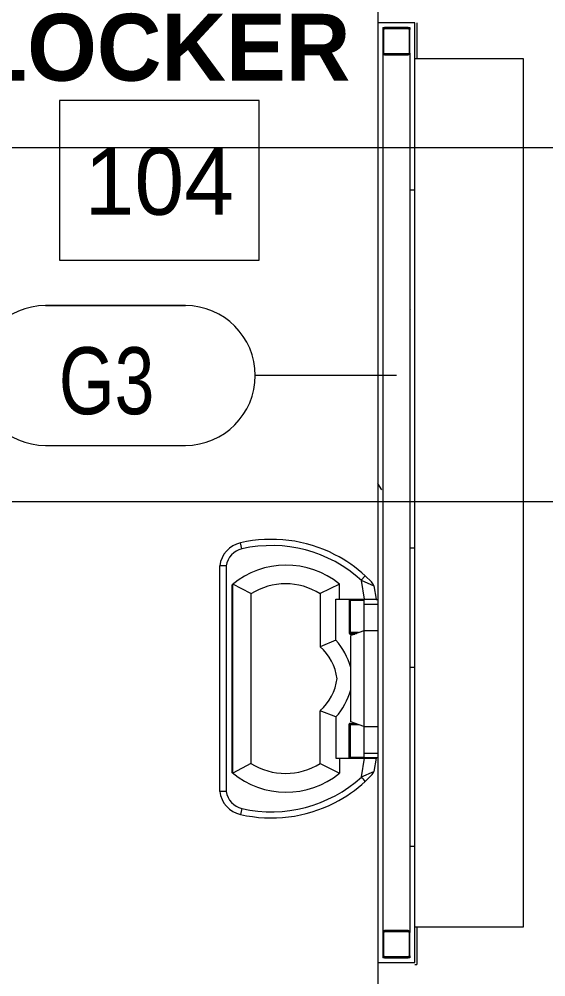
# Model space of a CAD drawing. Header units: inches. Extents: x 23906 to 26716, y -23130 to -20467.
# Drawn here: x 25609.3 to 25677.1, y -22649.8 to -22526.5 of the extents above; entities that cross this region are included whole.
import ezdxf

# ---------------------------------------------------------------- set-up
doc = ezdxf.new("R2010")
doc.units = ezdxf.units.IN
doc.header["$MEASUREMENT"] = 0
doc.linetypes.add('Grid Line 1_2_', pattern=[0.875, 0.5, -0.125, 0.125, -0.125])
for name, color, linetype, lineweight in [('A-AREA-IDEN', 2, 'Continuous', 9), ('A-FLOR', 192, 'Continuous', 20), ('A-WALL', 113, 'Continuous', 20), ('A-WALL-IDEN', 211, 'Continuous', 9), ('A-WALL-PATT', 111, 'Continuous', 50), ('G-ANNO-SYMB', 111, 'Continuous', 9), ('I-FURN', 30, 'Continuous', 20), ('I-WALL', 2, 'Continuous', 20), ('Q-SPCQ', 91, 'Continuous', 20), ('S-COLS', 52, 'Continuous', 20), ('S-GRID', 1, 'Continuous', 9)]:
    doc.layers.add(name, color=color, linetype=linetype, lineweight=lineweight)
doc.styles.add('Century Gothic', font='GOTHIC.TTF', dxfattribs={"height": 8.622671})
doc.styles.add('Century Gothic_1', font='GOTHIC.TTF', dxfattribs={"width": 0.8, "height": 8.622671})
doc.styles.add('Century Gothic_B', font='GOTHICB.TTF', dxfattribs={"height": 8.616719})
pattern_1 = [(0, (0, 0), (30.72, 7.68), [1.267, -21.773, 1.267, -21.773, -122.88]), (0, (0, 0), (30.72, 7.68), [-46.08, 1.267, -44.813, 1.267, -21.773, -53.76]), (0, (0, 0), (30.72, 7.68), [-115.2, 1.267, -14.093, 1.267, -37.133]), (120, (11.52, 3.84), (-22.0110751, 22.7643004), [1.267, -21.773, 1.267, -21.773, -122.88]), (120, (11.52, 3.84), (-22.0110751, 22.7643004), [-46.08, 1.267, -44.813, 1.267, -21.773, -53.76]), (120, (11.52, 3.84), (-22.0110751, 22.7643004), [-115.2, 1.267, -14.093, 1.267, -37.133]), (240, (15.36, 19.2), (-8.7089249, -30.4443004), [1.267, -21.773, 1.267, -21.773, -122.88]), (240, (15.36, 19.2), (-8.7089249, -30.4443004), [-46.08, 1.267, -44.813, 1.267, -21.773, -53.76]), (240, (15.36, 19.2), (-8.7089249, -30.4443004), [-115.2, 1.267, -14.093, 1.267, -37.133])]

# ---------------------------------------------------------------- blocks, each defined once
blk = doc.blocks.new('Furniture 5 - Furniture 1-2367-Enlarged First Floor Plan _East_')
at = {"layer": 'I-FURN', "color": 43, "lineweight": 13}
for p, q in [((25653.99, -22499.67), (25639.99, -22499.67)), ((25653.99, -22611.42), (25653.99, -22499.67)), ((25639.99, -22611.42), (25653.99, -22611.42))]:
    blk.add_line(p, q, dxfattribs=at)
blk = doc.blocks.new('HSS-Hollow Structural Section-Column - HSS3-1_2X3-1_2X1_8-V56-Enlarged First Floor Plan _East_')
at = {"layer": 'S-COLS', "lineweight": 9}
h = blk.add_hatch(dxfattribs=at)
h.set_pattern_fill('FP_28', color=8, style=0, pattern_type=2)
h.set_pattern_definition([(45, (-25657.89, 22529.314), (-9.503515, 9.503515), []), (45, (-25657.89, 22543.714), (-9.503515, 9.503515), [])])
h.paths.add_polyline_path([(1.52, -1.75), (1.68, -1.68), (1.75, -1.52), (1.75, 1.52), (1.68, 1.68), (1.52, 1.75), (-1.52, 1.75), (-1.68, 1.68), (-1.75, 1.52), (-1.75, -1.52), (-1.68, -1.68), (-1.52, -1.75)], flags=0)
h.paths.add_polyline_path([(-1.52, -1.63), (-1.6, -1.6), (-1.63, -1.52), (-1.6, 1.6), (-1.52, 1.63), (1.6, 1.6), (1.63, 1.52), (1.6, -1.6), (1.52, -1.63)], flags=0)
at = {"layer": 'S-COLS', "color": 7}
for p, q in [((-1.75, 1.52), (-1.75, -1.52)), ((-1.63, -1.52), (-1.63, 1.52)), ((1.52, 1.75), (-1.52, 1.75)), ((-1.52, 1.63), (1.52, 1.63)), ((1.63, 1.52), (1.63, -1.52)), ((1.75, -1.52), (1.75, 1.52)), ((1.52, -1.63), (-1.52, -1.63)), ((-1.52, -1.75), (1.52, -1.75))]:
    blk.add_line(p, q, dxfattribs=at)
for centre, radius, start, end in [((-1.52, 1.52), 0.232, 90, 180), ((-1.52, 1.52), 0.116, 90, 180), ((1.52, 1.52), 0.232, 360, 90), ((1.52, 1.52), 0.116, 0, 90), ((-1.52, -1.52), 0.232, 180, 270), ((-1.52, -1.52), 0.116, 180, 270), ((1.52, -1.52), 0.232, 270, 360), ((1.52, -1.52), 0.116, 270, 360)]:
    blk.add_arc(centre, radius, start, end, dxfattribs=at)
blk = doc.blocks.new('HSS-Hollow Structural Section-Column - HSS3-1_2X3-1_2X1_8-V61-Enlarged First Floor Plan _East_')
at = {"layer": 'S-COLS', "lineweight": 9}
h = blk.add_hatch(dxfattribs=at)
h.set_pattern_fill('FP_32', color=8, style=0, pattern_type=2)
h.set_pattern_definition([(45, (-25657.89, 22645.564), (-9.503515, 9.503515), []), (45, (-25657.89, 22659.964), (-9.503515, 9.503515), [])])
h.paths.add_polyline_path([(1.52, -1.75), (1.68, -1.68), (1.75, -1.52), (1.75, 1.52), (1.68, 1.68), (1.52, 1.75), (-1.52, 1.75), (-1.68, 1.68), (-1.75, 1.52), (-1.75, -1.52), (-1.68, -1.68), (-1.52, -1.75)], flags=0)
h.paths.add_polyline_path([(-1.52, -1.63), (-1.6, -1.6), (-1.63, -1.52), (-1.6, 1.6), (-1.52, 1.63), (1.6, 1.6), (1.63, 1.52), (1.6, -1.6), (1.52, -1.63)], flags=0)
at = {"layer": 'S-COLS', "color": 7}
for p, q in [((-1.75, 1.52), (-1.75, -1.52)), ((-1.63, -1.52), (-1.63, 1.52)), ((1.52, 1.75), (-1.52, 1.75)), ((-1.52, 1.63), (1.52, 1.63)), ((1.63, 1.52), (1.63, -1.52)), ((1.75, -1.52), (1.75, 1.52)), ((1.52, -1.63), (-1.52, -1.63)), ((-1.52, -1.75), (1.52, -1.75))]:
    blk.add_line(p, q, dxfattribs=at)
for centre, radius, start, end in [((-1.52, 1.52), 0.232, 90, 180), ((-1.52, 1.52), 0.116, 90, 180), ((1.52, 1.52), 0.232, 360, 90), ((1.52, 1.52), 0.116, 0, 90), ((-1.52, -1.52), 0.232, 180, 270), ((-1.52, -1.52), 0.116, 180, 270), ((1.52, -1.52), 0.232, 270, 360), ((1.52, -1.52), 0.116, 270, 360)]:
    blk.add_arc(centre, radius, start, end, dxfattribs=at)
blk = doc.blocks.new('Change_Table-Flip_Down-Frost_Products_LTD_-1125 - Polyethylene-White-366105-Enlarged First Floor Plan _East_')
at = {"layer": 'Q-SPCQ', "color": 43, "lineweight": 13}
for p, q in [((25405.77, -22594.65), (25405.95, -22593.86)), ((25407.79, -22596.82), (25408.62, -22596.82)), ((25407.79, -22625.89), (25407.79, -22596.82)), ((25408.62, -22596.82), (25408.62, -22625.89)), ((25390.4, -22598.7), (25388.81, -22599.4)), ((25389.09, -22598.91), (25389.89, -22598.11)), ((25390.4, -22598.7), (25389.98, -22601.1)), ((25388.51, -22601.1), (25388.81, -22599.4)), ((25395.7, -22600.41), (25393.21, -22599.17)), ((25393.21, -22601.1), (25393.21, -22599.17)), ((25404.61, -22600.41), (25406.94, -22599.17)), ((25406.94, -22599.17), (25406.94, -22623.53)), ((25407.04, -22599.25), (25407.04, -22623.45)), ((25388.27, -22601.15), (25388.51, -22601.15)), ((25393.69, -22601.1), (25388.51, -22601.1)), ((25388.51, -22601.15), (25388.51, -22601.1)), ((25388.51, -22601.15), (25391.73, -22601.15)), ((25390.02, -22601.15), (25390.02, -22605.18)), ((25391.83, -22601.25), (25390.02, -22601.25)), ((25391.83, -22605.43), (25391.83, -22601.25)), ((25391.96, -22601.1), (25391.96, -22605.5)), ((25393.69, -22606.42), (25393.69, -22601.1)), ((25395.7, -22600.41), (25395.7, -22607.23)), ((25404.61, -22622.3), (25404.61, -22600.41)), ((25390.02, -22601.75), (25388.27, -22601.75)), ((25390.07, -22605.18), (25388.27, -22605.18)), ((25390.07, -22617.53), (25390.07, -22605.18)), ((25390.07, -22605.18), (25391.77, -22605.8)), ((25390.75, -22605.43), (25391.83, -22605.43)), ((25391.73, -22605.53), (25391.02, -22605.53)), ((25391.86, -22605.6), (25391.23, -22605.6)), ((25391.77, -22605.8), (25391.77, -22616.91)), ((25393.69, -22606.42), (25395.7, -22607.23)), ((25393.69, -22616.29), (25395.7, -22615.47)), ((25395.7, -22622.3), (25395.7, -22615.47)), ((25390.07, -22617.53), (25391.77, -22616.91)), ((25390.75, -22617.28), (25391.83, -22617.28)), ((25391.73, -22617.18), (25391.02, -22617.18)), ((25391.86, -22617.1), (25391.23, -22617.1)), ((25391.83, -22621.45), (25391.83, -22617.28)), ((25391.96, -22621.6), (25391.96, -22617.2)), ((25393.69, -22616.29), (25393.69, -22621.6)), ((25388.27, -22617.53), (25390.07, -22617.53)), ((25390.02, -22617.53), (25390.02, -22621.55)), ((25390.02, -22620.95), (25388.27, -22620.95)), ((25388.51, -22621.55), (25388.27, -22621.55)), ((25388.51, -22621.55), (25391.73, -22621.55)), ((25388.51, -22621.6), (25388.51, -22621.55)), ((25393.69, -22621.6), (25388.51, -22621.6)), ((25388.81, -22623.31), (25388.51, -22621.6)), ((25389.98, -22621.6), (25390.4, -22624.01)), ((25391.83, -22621.45), (25390.02, -22621.45)), ((25393.21, -22621.6), (25393.21, -22623.54)), ((25390.42, -22624.03), (25388.81, -22623.31)), ((25393.21, -22623.54), (25395.7, -22622.3)), ((25404.61, -22622.3), (25406.94, -22623.53)), ((25389.89, -22624.6), (25389.09, -22623.8)), ((25389.89, -22624.6), (25390.42, -22624.03)), ((25407.79, -22625.89), (25408.62, -22625.89)), ((25405.77, -22628.06), (25405.95, -22628.85))]:
    blk.add_line(p, q, dxfattribs=at)
for centre, radius, start, end in [((25401.98, -22611.33), 17.91, 77.1036, 117.0252), ((25405.21, -22597.22), 3.44, 6.6703, 77.1036), ((25401.95, -22611.33), 17.12, 77.1058, 132.4083), ((25405.18, -22597.23), 2.65, 8.9006, 77.1058), ((25401.98, -22611.33), 17.91, 117.0252, 132.4157), ((25400.07, -22607.6), 10.87, 50.1591, 129.1586), ((25395.94, -22593.4), 7.66, 217.8807, 223.7167), ((25389.63, -22599.54), 0.83, 130.6052, 170.0067), ((25400.16, -22607.61), 8.46, 58.2462, 121.7538), ((25391.73, -22601.25), 0.1, 0, 90), ((25391.73, -22605.43), 0.1, 270, 0), ((25391.86, -22605.5), 0.1, 270, 0), ((25400.01, -22612.18), 8.55, 137.6677, 164.5358), ((25400.07, -22612.18), 6.59, 131.4443, 172.8364), ((25400.07, -22610.53), 6.59, 187.1636, 228.5557), ((25400.01, -22610.53), 8.55, 195.4642, 222.3323), ((25391.73, -22617.28), 0.1, 0, 90), ((25391.86, -22617.2), 0.1, 0, 90), ((25391.73, -22621.45), 0.1, 270, 0), ((25389.63, -22623.17), 0.83, 189.9933, 229.3948), ((25400.07, -22615.1), 10.87, 230.8414, 309.8409), ((25400.16, -22615.1), 8.46, 238.2462, 301.7538), ((25401.98, -22611.38), 17.91, 227.5846, 242.8439), ((25401.95, -22611.37), 17.12, 227.5917, 282.8942), ((25405.18, -22625.48), 2.65, 282.8942, 351.0994), ((25405.21, -22625.49), 3.44, 282.8964, 353.3297), ((25401.98, -22611.38), 17.91, 242.8439, 282.8964)]:
    blk.add_arc(centre, radius, start, end, dxfattribs=at)
blk = doc.blocks.new('Locker Rooms and Restrooms_rvt-1-Enlarged First Floor Plan _East_')
at = {"layer": 'A-WALL-PATT', "lineweight": 9}
h = blk.add_hatch(dxfattribs=at)
h.set_pattern_fill('FP_8', color=8, style=0, pattern_type=2)
h.set_pattern_definition(pattern_1)
h.paths.add_polyline_path([(25659.64, -22647.93), (25659.64, -22647.3), (25656.14, -22647.3), (25656.14, -22527.55), (25659.64, -22527.55), (25659.64, -22526.93), (25655.52, -22526.93), (25655.52, -22647.93), (25659.57, -22647.93)], flags=0)
h = blk.add_hatch(dxfattribs=at)
h.set_pattern_fill('FP_8', color=8, style=0, pattern_type=2)
h.set_pattern_definition(pattern_1)
h.paths.add_polyline_path([(25660.27, -22647.93), (25660.27, -22526.93), (25659.64, -22526.93), (25659.64, -22647.93)], flags=0)
at = {"layer": 'A-FLOR', "color": 43, "lineweight": 13}
for p, q in [((25655.52, -22482.37), (25655.52, -22526.93)), ((25655.52, -22647.93), (25655.52, -22691.05))]:
    blk.add_line(p, q, dxfattribs=at)
at = {"layer": 'A-WALL', "color": 7}
for p, q in [((25656.14, -22527.55), (25659.64, -22527.55)), ((25656.14, -22527.55), (25656.14, -22527.8)), ((25659.64, -22527.55), (25659.64, -22527.8)), ((25656.14, -22530.83), (25656.14, -22644.05)), ((25659.64, -22530.83), (25659.64, -22644.05)), ((25656.14, -22647.08), (25656.14, -22647.3)), ((25656.34, -22647.3), (25656.14, -22647.3)), ((25659.64, -22647.3), (25659.44, -22647.3)), ((25659.64, -22647.08), (25659.64, -22647.3))]:
    blk.add_line(p, q, dxfattribs=at)
at = {"layer": 'I-WALL', "color": 7}
for p, q in [((25656.14, -22526.93), (25655.52, -22526.93)), ((25655.52, -22526.93), (25655.52, -22647.93)), ((25659.64, -22526.93), (25656.14, -22526.93)), ((25660.27, -22526.93), (25659.64, -22526.93)), ((25660.27, -22647.93), (25660.27, -22526.93)), ((25655.52, -22647.93), (25656.14, -22647.93)), ((25656.14, -22647.93), (25659.64, -22647.93)), ((25659.64, -22647.93), (25660.27, -22647.93))]:
    blk.add_line(p, q, dxfattribs=at)
at = {"layer": 'I-WALL', "color": 43, "lineweight": 13}
for p, q in [((25660.52, -22526.93), (25660.52, -22531.56)), ((25660.52, -22643.31), (25660.52, -22648.18)), ((25660.27, -22648.18), (25660.52, -22648.18))]:
    blk.add_line(p, q, dxfattribs=at)
at = {"color": 43, "lineweight": 13}
for name, p in [('HSS-Hollow Structural Section-Column - HSS3-1_2X3-1_2X1_8-V56-Enlarged First Floor Plan _East_', (25657.89, -22529.31)), ('Furniture 5 - Furniture 1-2367-Enlarged First Floor Plan _East_', (20.28, -31.89)), ('HSS-Hollow Structural Section-Column - HSS3-1_2X3-1_2X1_8-V61-Enlarged First Floor Plan _East_', (25657.89, -22645.56))]:
    blk.add_blockref(name, p, dxfattribs=at)
at = {"color": 43, "lineweight": 13, "rotation": 180}
blk.add_blockref('Change_Table-Flip_Down-Frost_Products_LTD_-1125 - Polyethylene-White-366105-Enlarged First Floor Plan _East_', (51043.78, -45222.73), dxfattribs=at)
blk = doc.blocks.new('Wall Tag - 1_4_-1369832-Enlarged First Floor Plan _East_')
at = {"layer": 'A-WALL-IDEN', "color": 153}
for p, q in [((-0.0822, 0.0968), (0.1053, 0.0968)), ((0.1053, 0.0968), (-0.0822, 0.0968)), ((-0.0822, -0.0907), (0.1053, -0.0907)), ((-0.0822, -0.0907), (0.1053, -0.0907))]:
    blk.add_line(p, q, dxfattribs=at)
for centre, start, end in [((-0.0822, 0.0031), 90, 270), ((-0.0822, 0.0031), 90, 270), ((0.1053, 0.0031), 270, 90), ((0.1053, 0.0031), 270, 90)]:
    blk.add_arc(centre, 0.0937, start, end, dxfattribs=at)

msp = doc.modelspace()

# ---------------------------------------------------------------- linework, layer by layer
at = {"layer": 'A-AREA-IDEN', "flags": 128}
msp.add_lwpolyline([(25614.5052, -22536.9452), (25614.5052, -22557.5167), (25640.2152, -22557.5167), (25640.2152, -22536.9452)], close=True, dxfattribs=at)
at = {"layer": 'A-WALL-IDEN', "color": 153}
msp.add_line((25657.8902, -22572.3502), (25639.7173, -22572.3502), dxfattribs=at)
at = {"layer": 'G-ANNO-SYMB'}
msp.add_line((26309.8879, -22588.6303), (23915.4295, -22588.6303), dxfattribs=at)
at = {"layer": 'S-GRID', "linetype": 'Grid Line 1_2_'}
for p, q in [((26427.3416, -22543.0528), (24012.5184, -22543.0528)), ((26535.9342, -22543.0528), (24110.3815, -22543.0528))]:
    msp.add_line(p, q, dxfattribs=at)

# ---------------------------------------------------------------- block references
at = {"layer": 'A-WALL-IDEN', "color": 153, "xscale": 95.99999999999994, "yscale": 95.99999999999994, "zscale": 95.99999999999994}
msp.add_blockref('Wall Tag - 1_4_-1369832-Enlarged First Floor Plan _East_', (25620.6126, -22572.6439), dxfattribs=at)

# ---------------------------------------------------------------- texts
at = {"layer": 'A-AREA-IDEN', "attachment_point": 2}
for s, insert, char_height, width, line_spacing_factor, style in [("WOMEN'S\\PLOCKER", (25627.6462, -22511.6357), 8.61672, 66.636, 0.984796, 'Century Gothic_B'), ('104', (25627.3602, -22543.0369), 8.62267, 23.652, 0.984117, 'Century Gothic')]:
    msp.add_mtext(s, dxfattribs=dict(at, insert=insert, char_height=char_height, width=width, line_spacing_factor=line_spacing_factor, style=style))

# ---------------------------------------------------------------- next in the draw order: texts
at = {"layer": 'A-WALL-IDEN', "insert": (25620.5838, -22568.7096), "char_height": 8.62267, "width": 16.092, "attachment_point": 2, "line_spacing_factor": 0.984117, "style": 'Century Gothic_1', "bg_fill": 3, "box_fill_scale": 1.25, "bg_fill_color": 0, "bg_fill_transparency": 0}
msp.add_mtext('G3', dxfattribs=at)

# ---------------------------------------------------------------- next in the draw order: block references
at = {"lineweight": 5}
msp.add_blockref('Locker Rooms and Restrooms_rvt-1-Enlarged First Floor Plan _East_', (0, 0), dxfattribs=at)

doc.saveas('drawing.dxf')
